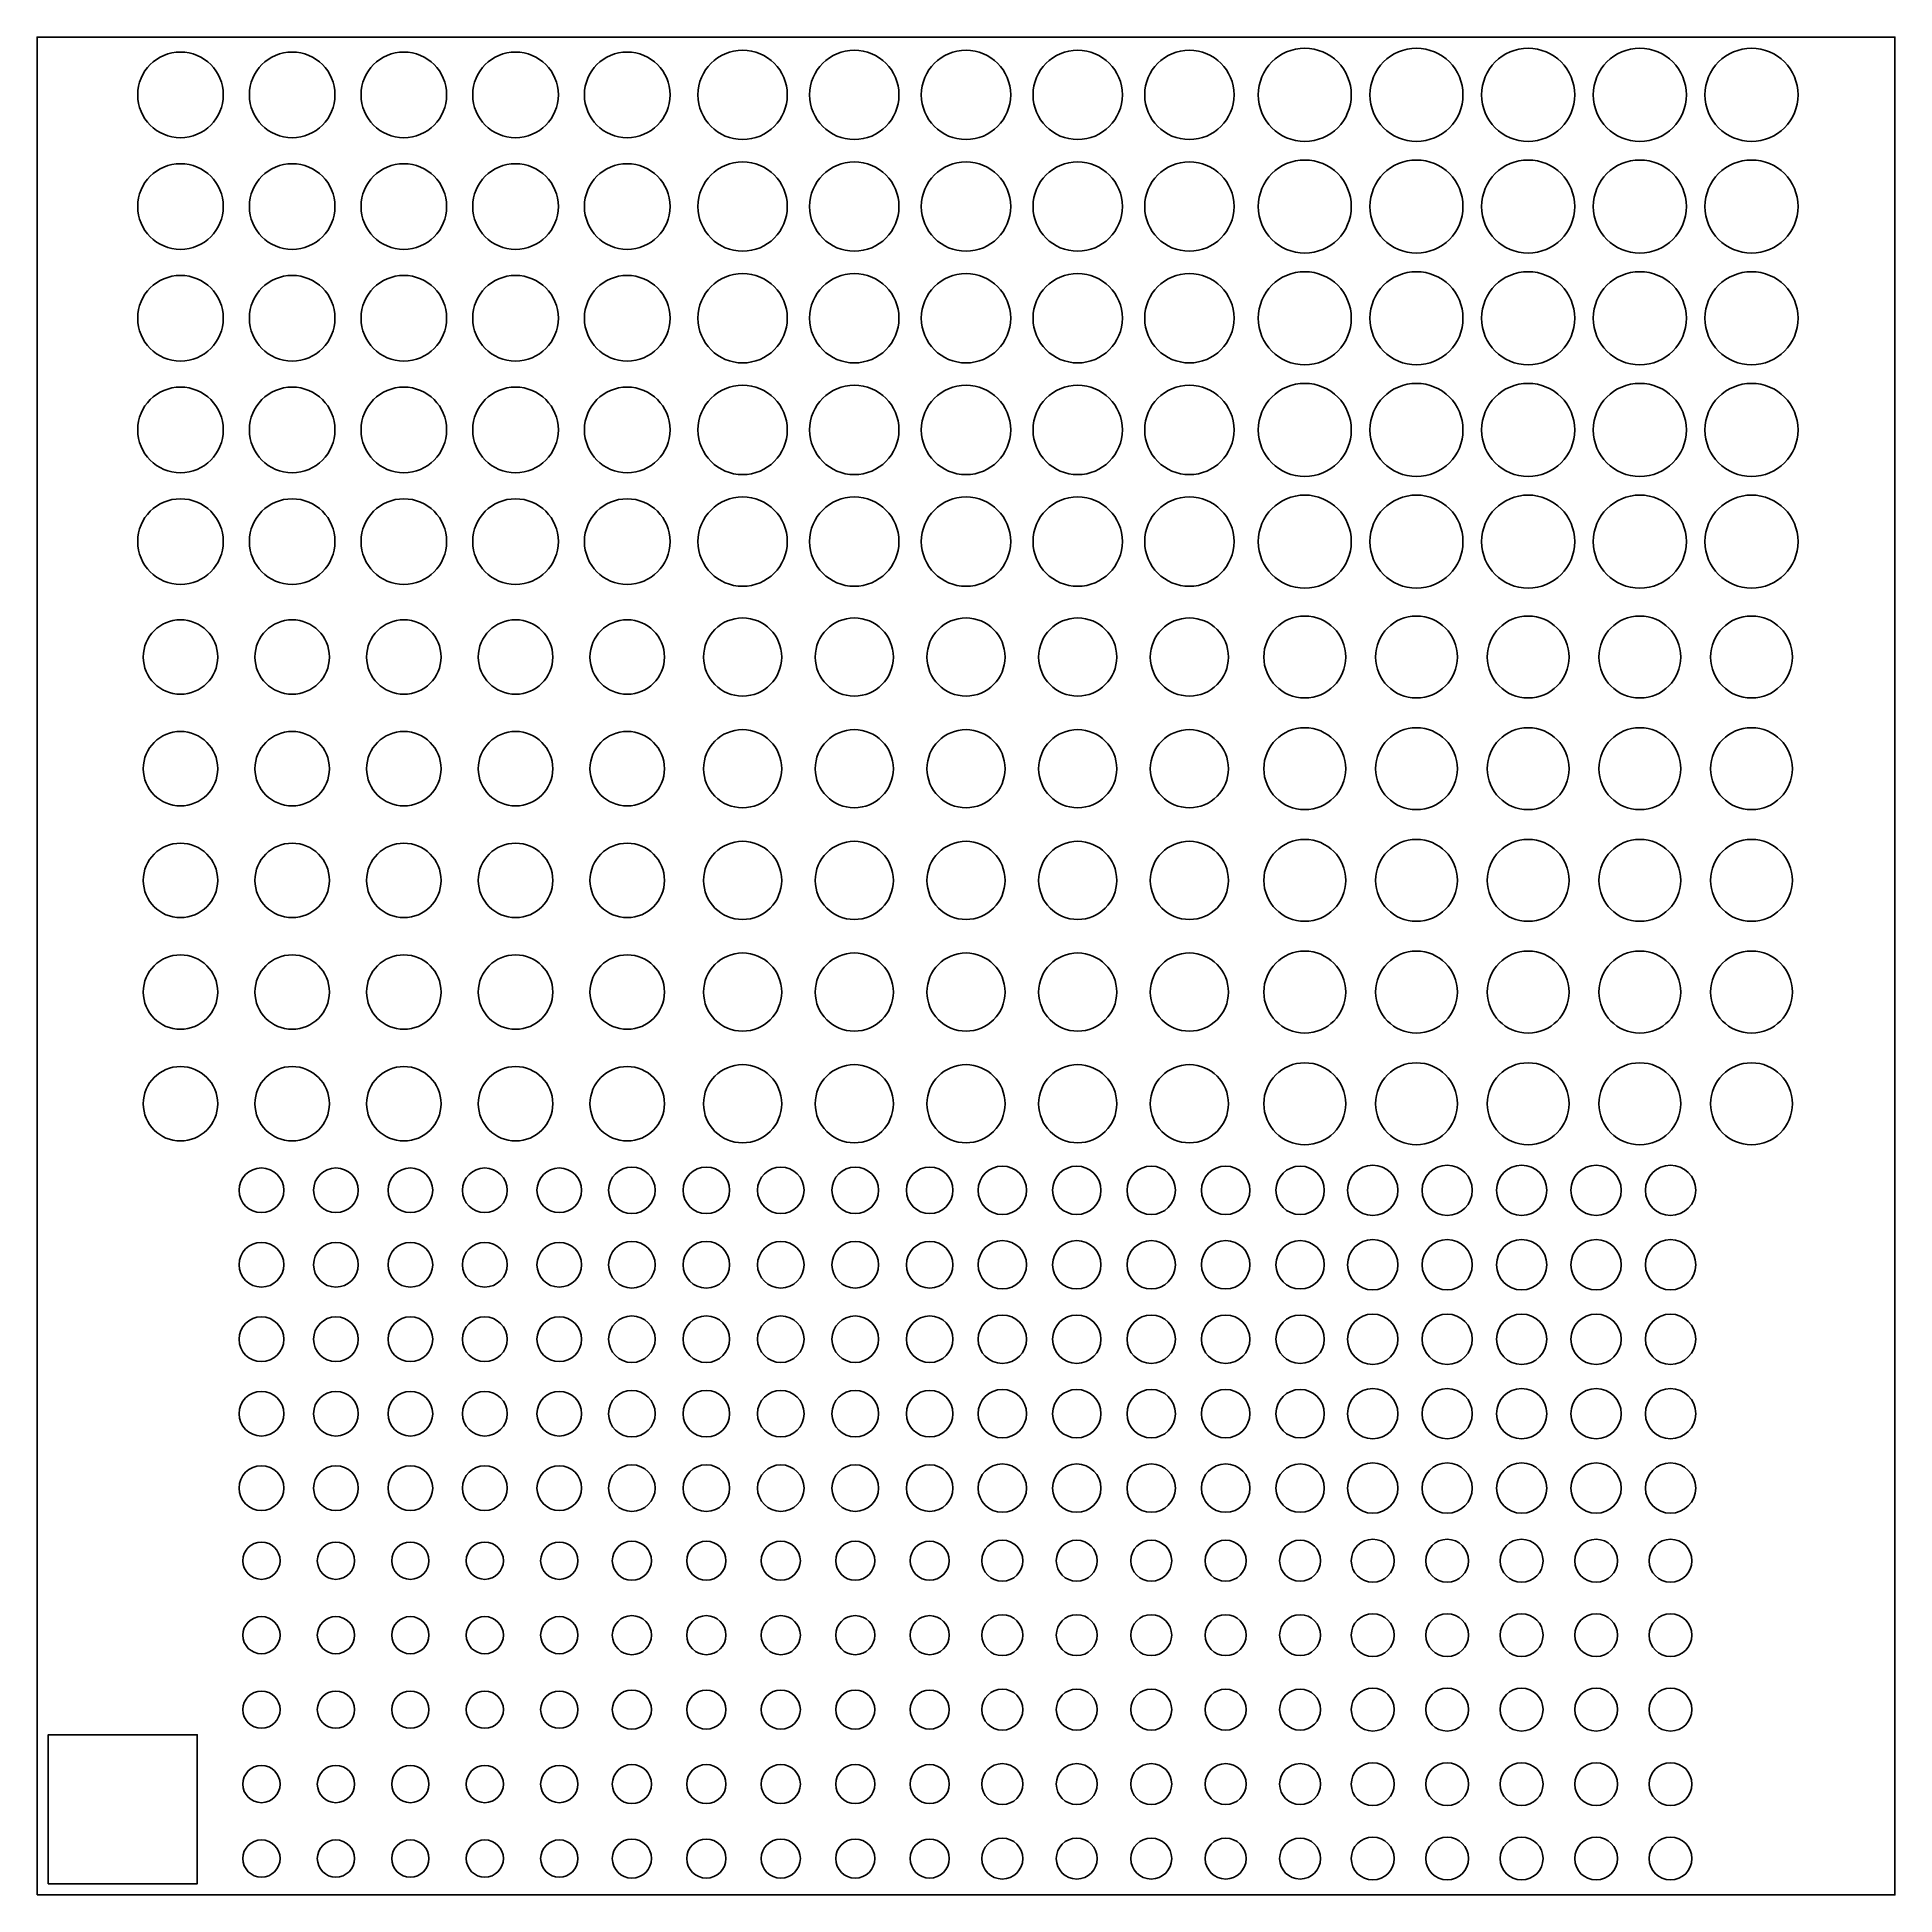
# Model space of a CAD drawing. Header units: millimetres. Extents: x -0.01 to 2.48, y -0.01 to 2.48.
import ezdxf

# ---------------------------------------------------------------- set-up
doc = ezdxf.new("R2010")
doc.units = ezdxf.units.MM

msp = doc.modelspace()

# ---------------------------------------------------------------- linework, layer by layer
for points in [[(-0.015, -0.015), (2.48, -0.015), (2.48, 2.48), (-0.015, 2.48)], [(0, 0), (0.2, 0), (0.2, 0.2), (0, 0.2)]]:
    msp.add_lwpolyline(points, close=True)
for centre, radius in [((0.1775, 2.4025), 0.0575), ((0.3275, 2.4025), 0.0575), ((0.4775, 2.4025), 0.0575), ((0.6275, 2.4025), 0.0575), ((0.7775, 2.4025), 0.0575), ((0.9325, 2.4025), 0.06), ((1.0825, 2.4025), 0.06), ((1.2325, 2.4025), 0.06), ((1.3825, 2.4025), 0.06), ((1.5325, 2.4025), 0.06), ((1.6875, 2.4025), 0.0625), ((1.8375, 2.4025), 0.0625), ((1.9875, 2.4025), 0.0625), ((2.1375, 2.4025), 0.0625), ((2.2875, 2.4025), 0.0625), ((0.1775, 2.2525), 0.0575), ((0.3275, 2.2525), 0.0575), ((0.4775, 2.2525), 0.0575), ((0.6275, 2.2525), 0.0575), ((0.7775, 2.2525), 0.0575), ((0.9325, 2.2525), 0.06), ((1.0825, 2.2525), 0.06), ((1.2325, 2.2525), 0.06), ((1.3825, 2.2525), 0.06), ((1.5325, 2.2525), 0.06), ((1.6875, 2.2525), 0.0625), ((1.8375, 2.2525), 0.0625), ((1.9875, 2.2525), 0.0625), ((2.1375, 2.2525), 0.0625), ((2.2875, 2.2525), 0.0625), ((0.1775, 2.1025), 0.0575), ((0.3275, 2.1025), 0.0575), ((0.4775, 2.1025), 0.0575), ((0.6275, 2.1025), 0.0575), ((0.7775, 2.1025), 0.0575), ((0.9325, 2.1025), 0.06), ((1.0825, 2.1025), 0.06), ((1.2325, 2.1025), 0.06), ((1.3825, 2.1025), 0.06), ((1.5325, 2.1025), 0.06), ((1.6875, 2.1025), 0.0625), ((1.8375, 2.1025), 0.0625), ((1.9875, 2.1025), 0.0625), ((2.1375, 2.1025), 0.0625), ((2.2875, 2.1025), 0.0625), ((0.1775, 1.9525), 0.0575), ((0.3275, 1.9525), 0.0575), ((0.4775, 1.9525), 0.0575), ((0.6275, 1.9525), 0.0575), ((0.7775, 1.9525), 0.0575), ((0.9325, 1.9525), 0.06), ((1.0825, 1.9525), 0.06), ((1.2325, 1.9525), 0.06), ((1.3825, 1.9525), 0.06), ((1.5325, 1.9525), 0.06), ((1.6875, 1.9525), 0.0625), ((1.8375, 1.9525), 0.0625), ((1.9875, 1.9525), 0.0625), ((2.1375, 1.9525), 0.0625), ((2.2875, 1.9525), 0.0625), ((0.1775, 1.8025), 0.0575), ((0.3275, 1.8025), 0.0575), ((0.4775, 1.8025), 0.0575), ((0.6275, 1.8025), 0.0575), ((0.7775, 1.8025), 0.0575), ((0.9325, 1.8025), 0.06), ((1.0825, 1.8025), 0.06), ((1.2325, 1.8025), 0.06), ((1.3825, 1.8025), 0.06), ((1.5325, 1.8025), 0.06), ((1.6875, 1.8025), 0.0625), ((1.8375, 1.8025), 0.0625), ((1.9875, 1.8025), 0.0625), ((2.1375, 1.8025), 0.0625), ((2.2875, 1.8025), 0.0625), ((0.1775, 1.6475), 0.05), ((0.3275, 1.6475), 0.05), ((0.4775, 1.6475), 0.05), ((0.6275, 1.6475), 0.05), ((0.7775, 1.6475), 0.05), ((0.9325, 1.6475), 0.0525), ((1.0825, 1.6475), 0.0525), ((1.2325, 1.6475), 0.0525), ((1.3825, 1.6475), 0.0525), ((1.5325, 1.6475), 0.0525), ((1.6875, 1.6475), 0.055), ((1.8375, 1.6475), 0.055), ((1.9875, 1.6475), 0.055), ((2.1375, 1.6475), 0.055), ((2.2875, 1.6475), 0.055), ((0.1775, 1.4975), 0.05), ((0.3275, 1.4975), 0.05), ((0.4775, 1.4975), 0.05), ((0.6275, 1.4975), 0.05), ((0.7775, 1.4975), 0.05), ((0.9325, 1.4975), 0.0525), ((1.0825, 1.4975), 0.0525), ((1.2325, 1.4975), 0.0525), ((1.3825, 1.4975), 0.0525), ((1.5325, 1.4975), 0.0525), ((1.6875, 1.4975), 0.055), ((1.8375, 1.4975), 0.055), ((1.9875, 1.4975), 0.055), ((2.1375, 1.4975), 0.055), ((2.2875, 1.4975), 0.055), ((0.1775, 1.3475), 0.05), ((0.3275, 1.3475), 0.05), ((0.4775, 1.3475), 0.05), ((0.6275, 1.3475), 0.05), ((0.7775, 1.3475), 0.05), ((0.9325, 1.3475), 0.0525), ((1.0825, 1.3475), 0.0525), ((1.2325, 1.3475), 0.0525), ((1.3825, 1.3475), 0.0525), ((1.5325, 1.3475), 0.0525), ((1.6875, 1.3475), 0.055), ((1.8375, 1.3475), 0.055), ((1.9875, 1.3475), 0.055), ((2.1375, 1.3475), 0.055), ((2.2875, 1.3475), 0.055), ((0.1775, 1.1975), 0.05), ((0.3275, 1.1975), 0.05), ((0.4775, 1.1975), 0.05), ((0.6275, 1.1975), 0.05), ((0.7775, 1.1975), 0.05), ((0.9325, 1.1975), 0.0525), ((1.0825, 1.1975), 0.0525), ((1.2325, 1.1975), 0.0525), ((1.3825, 1.1975), 0.0525), ((1.5325, 1.1975), 0.0525), ((1.6875, 1.1975), 0.055), ((1.8375, 1.1975), 0.055), ((1.9875, 1.1975), 0.055), ((2.1375, 1.1975), 0.055), ((2.2875, 1.1975), 0.055), ((0.9325, 1.0475), 0.0525), ((1.0825, 1.0475), 0.0525), ((1.2325, 1.0475), 0.0525), ((1.3825, 1.0475), 0.0525), ((1.5325, 1.0475), 0.0525), ((1.6875, 1.0475), 0.055), ((1.8375, 1.0475), 0.055), ((1.9875, 1.0475), 0.055), ((2.1375, 1.0475), 0.055), ((2.2875, 1.0475), 0.055), ((0.1775, 1.0475), 0.05), ((0.3275, 1.0475), 0.05), ((0.4775, 1.0475), 0.05), ((0.6275, 1.0475), 0.05), ((0.7775, 1.0475), 0.05), ((0.28625, 0.93125), 0.03), ((0.38625, 0.93125), 0.03), ((0.48625, 0.93125), 0.03), ((0.58625, 0.93125), 0.03), ((0.68625, 0.93125), 0.03), ((0.78375, 0.93125), 0.03125), ((0.88375, 0.93125), 0.03125), ((0.98375, 0.93125), 0.03125), ((1.08375, 0.93125), 0.03125), ((1.18375, 0.93125), 0.03125), ((1.28125, 0.93125), 0.0325), ((1.38125, 0.93125), 0.0325), ((1.48125, 0.93125), 0.0325), ((1.58125, 0.93125), 0.0325), ((1.68125, 0.93125), 0.0325), ((1.77875, 0.93125), 0.03375), ((1.87875, 0.93125), 0.03375), ((1.97875, 0.93125), 0.03375), ((2.07875, 0.93125), 0.03375), ((2.17875, 0.93125), 0.03375), ((0.28625, 0.83125), 0.03), ((0.38625, 0.83125), 0.03), ((0.48625, 0.83125), 0.03), ((0.58625, 0.83125), 0.03), ((0.68625, 0.83125), 0.03), ((0.78375, 0.83125), 0.03125), ((0.88375, 0.83125), 0.03125), ((0.98375, 0.83125), 0.03125), ((1.08375, 0.83125), 0.03125), ((1.18375, 0.83125), 0.03125), ((1.28125, 0.83125), 0.0325), ((1.38125, 0.83125), 0.0325), ((1.48125, 0.83125), 0.0325), ((1.58125, 0.83125), 0.0325), ((1.68125, 0.83125), 0.0325), ((1.77875, 0.83125), 0.03375), ((1.87875, 0.83125), 0.03375), ((1.97875, 0.83125), 0.03375), ((2.07875, 0.83125), 0.03375), ((2.17875, 0.83125), 0.03375), ((0.28625, 0.73125), 0.03), ((0.38625, 0.73125), 0.03), ((0.48625, 0.73125), 0.03), ((0.58625, 0.73125), 0.03), ((0.68625, 0.73125), 0.03), ((0.78375, 0.73125), 0.03125), ((0.88375, 0.73125), 0.03125), ((0.98375, 0.73125), 0.03125), ((1.08375, 0.73125), 0.03125), ((1.18375, 0.73125), 0.03125), ((1.28125, 0.73125), 0.0325), ((1.38125, 0.73125), 0.0325), ((1.48125, 0.73125), 0.0325), ((1.58125, 0.73125), 0.0325), ((1.68125, 0.73125), 0.0325), ((1.77875, 0.73125), 0.03375), ((1.87875, 0.73125), 0.03375), ((1.97875, 0.73125), 0.03375), ((2.07875, 0.73125), 0.03375), ((2.17875, 0.73125), 0.03375), ((0.28625, 0.63125), 0.03), ((0.38625, 0.63125), 0.03), ((0.48625, 0.63125), 0.03), ((0.58625, 0.63125), 0.03), ((0.68625, 0.63125), 0.03), ((0.78375, 0.63125), 0.03125), ((0.88375, 0.63125), 0.03125), ((0.98375, 0.63125), 0.03125), ((1.08375, 0.63125), 0.03125), ((1.18375, 0.63125), 0.03125), ((1.28125, 0.63125), 0.0325), ((1.38125, 0.63125), 0.0325), ((1.48125, 0.63125), 0.0325), ((1.58125, 0.63125), 0.0325), ((1.68125, 0.63125), 0.0325), ((1.77875, 0.63125), 0.03375), ((1.87875, 0.63125), 0.03375), ((1.97875, 0.63125), 0.03375), ((2.07875, 0.63125), 0.03375), ((2.17875, 0.63125), 0.03375), ((0.28625, 0.53125), 0.03), ((0.38625, 0.53125), 0.03), ((0.48625, 0.53125), 0.03), ((0.58625, 0.53125), 0.03), ((0.68625, 0.53125), 0.03), ((0.78375, 0.53125), 0.03125), ((0.88375, 0.53125), 0.03125), ((0.98375, 0.53125), 0.03125), ((1.08375, 0.53125), 0.03125), ((1.18375, 0.53125), 0.03125), ((1.28125, 0.53125), 0.0325), ((1.38125, 0.53125), 0.0325), ((1.48125, 0.53125), 0.0325), ((1.58125, 0.53125), 0.0325), ((1.68125, 0.53125), 0.0325), ((1.77875, 0.53125), 0.03375), ((1.87875, 0.53125), 0.03375), ((1.97875, 0.53125), 0.03375), ((2.07875, 0.53125), 0.03375), ((2.17875, 0.53125), 0.03375), ((0.28625, 0.43375), 0.025), ((0.38625, 0.43375), 0.025), ((0.48625, 0.43375), 0.025), ((0.58625, 0.43375), 0.025), ((0.68625, 0.43375), 0.025), ((0.78375, 0.43375), 0.02625), ((0.88375, 0.43375), 0.02625), ((0.98375, 0.43375), 0.02625), ((1.08375, 0.43375), 0.02625), ((1.18375, 0.43375), 0.02625), ((1.28125, 0.43375), 0.0275), ((1.38125, 0.43375), 0.0275), ((1.48125, 0.43375), 0.0275), ((1.58125, 0.43375), 0.0275), ((1.68125, 0.43375), 0.0275), ((1.77875, 0.43375), 0.02875), ((1.87875, 0.43375), 0.02875), ((1.97875, 0.43375), 0.02875), ((2.07875, 0.43375), 0.02875), ((2.17875, 0.43375), 0.02875), ((0.28625, 0.33375), 0.025), ((0.38625, 0.33375), 0.025), ((0.48625, 0.33375), 0.025), ((0.58625, 0.33375), 0.025), ((0.68625, 0.33375), 0.025), ((0.78375, 0.33375), 0.02625), ((0.88375, 0.33375), 0.02625), ((0.98375, 0.33375), 0.02625), ((1.08375, 0.33375), 0.02625), ((1.18375, 0.33375), 0.02625), ((1.28125, 0.33375), 0.0275), ((1.38125, 0.33375), 0.0275), ((1.48125, 0.33375), 0.0275), ((1.58125, 0.33375), 0.0275), ((1.68125, 0.33375), 0.0275), ((1.77875, 0.33375), 0.02875), ((1.87875, 0.33375), 0.02875), ((1.97875, 0.33375), 0.02875), ((2.07875, 0.33375), 0.02875), ((2.17875, 0.33375), 0.02875), ((0.28625, 0.23375), 0.025), ((0.38625, 0.23375), 0.025), ((0.48625, 0.23375), 0.025), ((0.58625, 0.23375), 0.025), ((0.68625, 0.23375), 0.025), ((0.78375, 0.23375), 0.02625), ((0.88375, 0.23375), 0.02625), ((0.98375, 0.23375), 0.02625), ((1.08375, 0.23375), 0.02625), ((1.18375, 0.23375), 0.02625), ((1.28125, 0.23375), 0.0275), ((1.38125, 0.23375), 0.0275), ((1.48125, 0.23375), 0.0275), ((1.58125, 0.23375), 0.0275), ((1.68125, 0.23375), 0.0275), ((1.77875, 0.23375), 0.02875), ((1.87875, 0.23375), 0.02875), ((1.97875, 0.23375), 0.02875), ((2.07875, 0.23375), 0.02875), ((2.17875, 0.23375), 0.02875), ((0.28625, 0.13375), 0.025), ((0.38625, 0.13375), 0.025), ((0.48625, 0.13375), 0.025), ((0.58625, 0.13375), 0.025), ((0.68625, 0.13375), 0.025), ((0.78375, 0.13375), 0.02625), ((0.88375, 0.13375), 0.02625), ((0.98375, 0.13375), 0.02625), ((1.08375, 0.13375), 0.02625), ((1.18375, 0.13375), 0.02625), ((1.28125, 0.13375), 0.0275), ((1.38125, 0.13375), 0.0275), ((1.48125, 0.13375), 0.0275), ((1.58125, 0.13375), 0.0275), ((1.68125, 0.13375), 0.0275), ((1.77875, 0.13375), 0.02875), ((1.87875, 0.13375), 0.02875), ((1.97875, 0.13375), 0.02875), ((2.07875, 0.13375), 0.02875), ((2.17875, 0.13375), 0.02875), ((0.28625, 0.03375), 0.025), ((0.38625, 0.03375), 0.025), ((0.48625, 0.03375), 0.025), ((0.58625, 0.03375), 0.025), ((0.68625, 0.03375), 0.025), ((0.78375, 0.03375), 0.02625), ((0.88375, 0.03375), 0.02625), ((0.98375, 0.03375), 0.02625), ((1.08375, 0.03375), 0.02625), ((1.18375, 0.03375), 0.02625), ((1.28125, 0.03375), 0.0275), ((1.38125, 0.03375), 0.0275), ((1.48125, 0.03375), 0.0275), ((1.58125, 0.03375), 0.0275), ((1.68125, 0.03375), 0.0275), ((1.77875, 0.03375), 0.02875), ((1.87875, 0.03375), 0.02875), ((1.97875, 0.03375), 0.02875), ((2.07875, 0.03375), 0.02875), ((2.17875, 0.03375), 0.02875)]:
    msp.add_circle(centre, radius)

doc.saveas('drawing.dxf')
